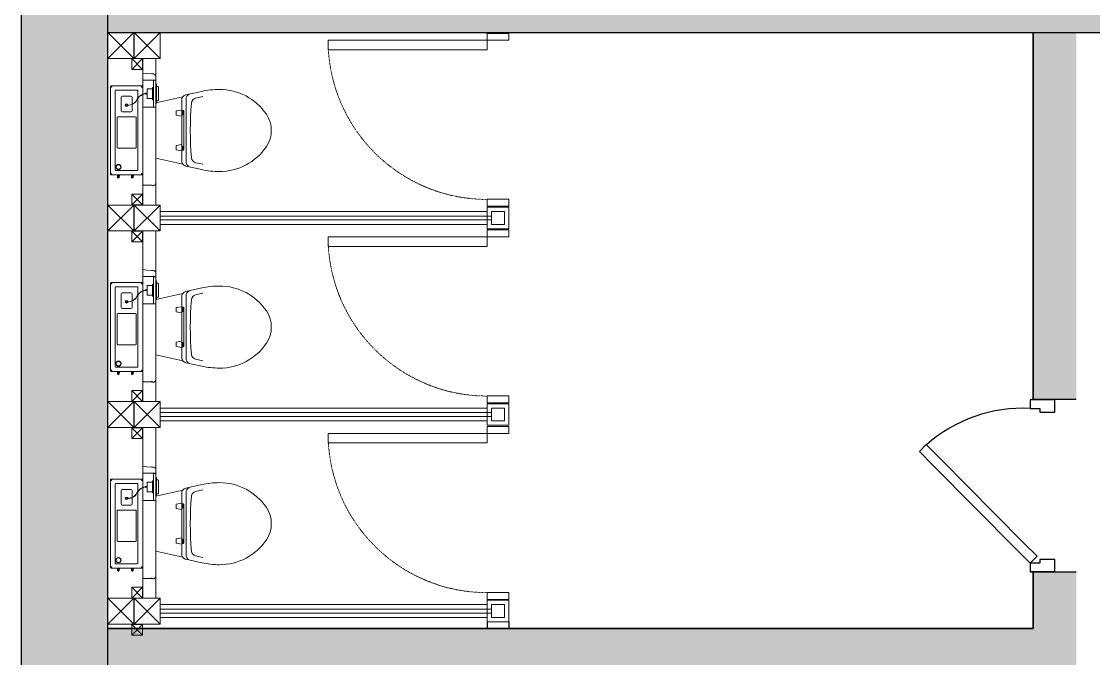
# Model space of a CAD drawing. Header units: millimetres. Extents: x 1 to 862718, y -200795 to 126771.
# Drawn here: x 600832 to 605796, y -95906 to -92957 of the extents above; entities that cross this region are included whole.
import ezdxf

# ---------------------------------------------------------------- set-up
doc = ezdxf.new("R2010")
doc.units = ezdxf.units.MM
doc.header["$MEASUREMENT"] = 0
doc.linetypes.add('21-200$0$HiddenS', pattern=[1.25, 0.5, -0.75])
doc.layers.add('JA_Building Outline', color=7, linetype='Continuous', lineweight=5)

# ---------------------------------------------------------------- blocks, each defined once
blk = doc.blocks.new('door')
for p, q in [((156873.5, 58160.6), (156946.5, 58233)), ((156946.5, 58233), (156982.7, 58196.5)), ((156982.7, 58196.5), (156909.7, 58124.1)), ((156873.5, 58160.6), (156435.4, 57725.9)), ((156471.7, 57689.4), (156909.7, 58124.1)), ((156435.4, 57725.9), (156362.4, 57653.4)), ((156398.7, 57616.9), (156471.7, 57689.4)), ((156317.4, 57524.9), (156317.4, 57653.4)), ((156317.4, 57653.4), (156317.4, 57524.9)), ((156362.4, 57653.4), (156398.7, 57616.9)), ((157217.4, 57524.9), (157217.4, 57653.4)), ((157217.4, 57524.9), (157217.4, 57653.4))]:
    blk.add_line(p, q)
for points in [[(156362.4, 57653.4), (156317.4, 57653.4), (156317.4, 57524.9), (156381.7, 57524.9), (156381.7, 57589.2), (156381.7, 57602), (156362.4, 57602)], [(157172.4, 57653.4), (157172.4, 57602), (157153.1, 57602), (157153.1, 57589.2), (157153.1, 57524.9), (157217.4, 57524.9), (157217.4, 57653.4)]]:
    blk.add_lwpolyline(points, close=True)
blk.add_arc((156410.5, 57690.3), 762.8, 357.2313, 41.4937)

msp = doc.modelspace()

# ---------------------------------------------------------------- hatches: boundary and pattern name
at = {"true_color": 0x636466}
h = msp.add_hatch(color=251, dxfattribs=at)
h.dxf.hatch_style = 1
h.paths.add_polyline_path([(659632, -89478.6), (640395, -89481.3), (640395, -89881.3), (659232, -89878.6), (659232, -101885.5), (657723.5, -101885.5), (657723.5, -102285.5), (659632, -102285.5)])
h.paths.add_polyline_path([(659232, -93885.5), (647972.5, -93885.5), (647972.5, -94285.5), (659232, -94285.5)], flags=17)
h.paths.add_polyline_path([(653432, -89879.5), (653232, -89879.5), (653232, -92749.5), (653432, -92749.5)], flags=17)
h.paths.add_polyline_path([(653232, -92172), (652883.5, -92172), (652883.5, -92572), (653232, -92572)], flags=17)
h.paths.add_polyline_path([(653432, -93549.5), (653232, -93549.5), (653232, -93885.5), (653432, -93885.5)], flags=17)
h.paths.add_polyline_path([(602863.5, -89485.5), (600832, -89485.5), (600832, -102285.5), (605350.6, -102285.5), (613810.3, -110745.2), (617578.4, -107531.3), (617294.6, -107247.6), (613831.9, -110201.1), (605716.3, -102085.5), (609529, -102085.5), (609706.2, -102262.8), (609847.7, -102121.3), (609611.8, -101885.5), (605516.3, -101885.5), (605516.3, -101885.5), (601232, -101885.5), (601232, -89885.5), (602863.5, -89885.5)])
h.paths.add_polyline_path([(613419.4, -105693.1), (610484.1, -102757.7), (610342.6, -102899.2), (615889.5, -108446), (616042.2, -108315.8)], flags=17)
h.paths.add_polyline_path([(617309.4, -102364.9), (617167.5, -102223.1), (615888.2, -103317.9), (616029.9, -103459.6)], flags=17)
h.paths.add_polyline_path([(614670.1, -104623), (614528.6, -104481.6), (613278.1, -105551.8), (613419.4, -105693.1)], flags=17)
h.paths.add_polyline_path([(617795.7, -102285.5), (620051, -102285.5), (620051, -101885.5), (617395.7, -101885.5), (613232, -97721.8), (613232, -94285.5), (623347.4, -94285.5), (623347.4, -93885.5), (613232, -93885.5), (613232, -93775.5), (612832, -93775.5), (612832, -97887.5), (619937.7, -104993.2), (618656.4, -106086.1), (618940.1, -106369.8), (620526.7, -105016.5)])
h.paths.add_polyline_path([(646172.5, -93885.5), (645189, -93885.5), (629455.6, -93885.5), (625147.4, -93885.5), (625147.4, -94285.5), (646172.5, -94285.5)])
h.paths.add_polyline_path([(645432, -94285.5), (645232, -94285.5), (645232, -101885.5), (645432, -101885.5)], flags=17)
h.paths.add_polyline_path([(646940.5, -89880.4), (646740.5, -89880.4), (646740.5, -92172), (646940.5, -92172)], flags=16)
h.paths.add_polyline_path([(637433.6, -89881.7), (637233.6, -89881.8), (637233.6, -92572), (637433.6, -92572)])
h.paths.add_polyline_path([(637971, -92172), (637433.6, -92172), (637433.6, -92572), (637971, -92572)])
h.paths.add_polyline_path([(646923.5, -101885.5), (643851, -101885.5), (643851, -102285.5), (646923.5, -102285.5)], flags=0)
h.paths.add_polyline_path([(605716.3, -95504.5), (605516.3, -95504.5), (605516.3, -95767), (601232, -95767), (601232, -95967), (605516.3, -95967), (605516.3, -97663.5), (605716.3, -97663.5)], flags=17)
h.paths.add_polyline_path([(605716.3, -98463.5), (605516.3, -98463.5), (605516.3, -98726), (601232, -98726), (601232, -98926), (605516.3, -98926), (605516.3, -100823), (605716.3, -100823)], flags=17)
h.paths.add_polyline_path([(605716.3, -93008), (605516.3, -93008), (605516.3, -94704.5), (605716.3, -94704.5)], flags=17)
h.paths.add_polyline_path([(608829, -92808), (601232, -92808), (601232, -93008), (605516.3, -93008), (605716.3, -93008), (608829, -93008)], flags=17)
h.paths.add_polyline_path([(610344.5, -89885.5), (610144.5, -89885.5), (610144.5, -92808), (609729, -92808), (609729, -93008), (610344.5, -93008)], flags=17)
h.paths.add_polyline_path([(605716.3, -101623), (605516.3, -101623), (605516.3, -101885.5), (605716.3, -101885.5)], flags=17)
h.paths.add_polyline_path([(619882.6, -91489.1), (617220.9, -91489.1), (616793.5, -91489.1), (616793.6, -91888.5), (619882.6, -91888)], flags=17)
h.paths.add_polyline_path([(623538, -91487.5), (621009.9, -91487.9), (621009.9, -91489.1), (620782.6, -91489.1), (620782.6, -91887.9), (623538.1, -91887.5)], flags=17)
h.paths.add_polyline_path([(624969, -91487.3), (624438, -91487.3), (624438.1, -91887.3), (624969.1, -91887.3)], flags=17)
h.paths.add_polyline_path([(624864, -84900), (613232, -84901.8), (613232, -85101.8), (617020.9, -85101.8), (624864, -85100)], flags=17)
h.paths.add_polyline_path([(624864, -85100), (624665, -85100.1), (624665, -91487.3), (624865, -91487.3)], flags=17)
h.paths.add_polyline_path([(627066.5, -85099.7), (626865.5, -85099.7), (626866.5, -91487), (627066.5, -91486.9)], flags=17)
h.paths.add_polyline_path([(637232.8, -84898.1), (626865.5, -84899.7), (626865.5, -85099.7), (627066.5, -85099.7), (637232.8, -85098.1)], flags=17)
h.paths.add_polyline_path([(630722.1, -85099.1), (630523, -85099.1), (630523, -91486.4), (630723, -91486.4)], flags=17)
h.paths.add_polyline_path([(634073, -85098.6), (633873, -85098.6), (633874, -91485.9), (634074, -91485.8)], flags=17)
h.paths.add_polyline_path([(635938.5, -87273), (634073.3, -87273.3), (634073.4, -87473.4), (635938.6, -87473.1)], flags=17)
h.paths.add_polyline_path([(637233.2, -87272.8), (636838.5, -87272.9), (636838.6, -87472.9), (637233.2, -87472.9)], flags=17)
h.paths.add_polyline_path([(637233.6, -91485.3), (636839.1, -91485.4), (636839.2, -91885.4), (637233.6, -91885.3)], flags=17)
h.paths.add_polyline_path([(635939.1, -91485.5), (633546.5, -91485.9), (633546.5, -91885.9), (635939.2, -91885.5)], flags=17)
h.paths.add_polyline_path([(632646.5, -91486.1), (630202.5, -91486.4), (630202.6, -91886.4), (632646.5, -91886.1)], flags=17)
h.paths.add_polyline_path([(629302.5, -91486.6), (626769, -91487), (626769.1, -91887), (629302.6, -91886.6)], flags=17)
h.paths.add_polyline_path([(617220.9, -88085.6), (619882, -88085.6), (619882, -87885.6), (617220.9, -87885.6), (617220.9, -85101.8), (617020.9, -85101.8), (617020.9, -87885.6), (617020.9, -88085.6), (617020.9, -91488.5), (617220.9, -91488.5)], flags=17)
h.paths.add_polyline_path([(621209.9, -85100.9), (621009.9, -85100.9), (621009.9, -87885.6), (620782, -87885.6), (620782, -88085.6), (621009.9, -88085.6), (621009.9, -91487.9), (621209.9, -91487.8)], flags=17)
h.paths.add_polyline_path([(617020.9, -87885.6), (616792.9, -87885.6), (616793, -88085.6), (617020.9, -88085.6)], flags=17)
h.paths.add_polyline_path([(615892.9, -87885.6), (613231.9, -87885.6), (613231.9, -88085.6), (615893, -88085.6)], flags=17)
h.paths.add_polyline_path([(617066, -83254.3), (613232, -83254.8), (613232, -83454.8), (617066, -83454.2)], flags=17)
h.paths.add_polyline_path([(622153, -83253.6), (617966, -83254.2), (617966, -83454.1), (622153, -83453.4)], flags=17)
h.paths.add_polyline_path([(618550.8, -79885.5), (618350.8, -79885.5), (618351.2, -83254.1), (618551.2, -83254.1)], flags=17)
h.paths.add_polyline_path([(624087, -83253.3), (623053, -83253.4), (623053, -83453.3), (624087, -83453.1)], flags=17)
h.paths.add_polyline_path([(623669.5, -79885.5), (623469.5, -79885.5), (623470, -83253.4), (623670, -83253.3)], flags=17)
h.paths.add_polyline_path([(634870.6, -83251.8), (624987, -83253.2), (624987, -83453), (634870.6, -83451.4)], flags=17)
h.paths.add_polyline_path([(637232.5, -83251.4), (636670.6, -83251.5), (636670.6, -83451.2), (637232.6, -83451.1)], flags=17)
h.paths.add_polyline_path([(629706.4, -82871.4), (629506.4, -82871.4), (629506.5, -83252.5), (629706.5, -83252.5)], flags=17)
h.paths.add_polyline_path([(629706, -79885.5), (629506, -79885.5), (629506.3, -81971.4), (629706.3, -81971.4)], flags=17)
h.paths.add_polyline_path([(621234, -98387.7), (621914, -98387.7), (621914, -97505.9), (621234, -97505.9)], flags=25)
h.paths.add_polyline_path([(624268.5, -93394.7), (624748.5, -93394.7), (624748.5, -92512.9), (624268.5, -92512.9)], flags=9)
h.paths.add_polyline_path([(609160.2, -97668.2), (609640.2, -97668.2), (609640.2, -96786.4), (609160.2, -96786.4)], flags=25)
h.paths.add_polyline_path([(605342.5, -91706.2), (605822.5, -91706.2), (605822.5, -90824.4), (605342.5, -90824.4)], flags=25)
h.paths.add_polyline_path([(603035, -94706.7), (603515, -94706.7), (603515, -93824.9), (603035, -93824.9)], flags=25)
h.paths.add_polyline_path([(603015.5, -100768.2), (603495.5, -100768.2), (603495.5, -99886.4), (603015.5, -99886.4)], flags=24)
h.paths.add_polyline_path([(602964, -97811.7), (603484, -97811.7), (603484, -96929.9), (602964, -96929.9)], flags=25)
h.paths.add_polyline_path([(616456, -105868.7), (616856, -105868.7), (616856, -104986.9), (616456, -104986.9)], flags=25)
h.paths.add_polyline_path([(611232.5, -106487.7), (611712.5, -106487.7), (611712.5, -105605.9), (611232.5, -105605.9)], flags=24)
h.paths.add_polyline_path([(636670, -79485.5), (636670.1, -79885.5), (637232, -79885.5), (637233.6, -89881.8), (637433.6, -89881.7), (638137.8, -89881.6), (638137.8, -89481.6), (637633.5, -89481.7), (637631.9, -79485.5)])
h.paths.add_polyline_path([(634870.1, -79885.5), (634870, -79485.5), (612832.1, -79485.5), (612830.7, -89485.5), (607068, -89485.5), (607068, -89885.5), (612832, -89885.5), (612832, -91975.5), (613232, -91975.5), (613232, -91889.1), (615893.6, -91888.7), (615893.5, -91489.1), (613231.9, -91489.1), (613231.9, -88085.6), (613232, -79885.5)])
h.paths.add_polyline_path([(644027.5, -92172), (644027.5, -92572), (651983.5, -92572), (651983.5, -92172)])
h.paths.add_polyline_path([(643127.5, -92572), (643127.5, -92172), (638871, -92172), (638871, -92572)])

# ---------------------------------------------------------------- linework, layer by layer
at = {"color": 18, "true_color": 0x000000}
for p, q in [((601232, -93008), (608829, -93008)), ((605516.3, -94704.5), (605516.3, -93008)), ((605516.3, -94704.5), (605716.3, -94704.5)), ((605516.3, -95767), (605516.3, -95504.5)), ((605516.3, -95504.5), (605716.3, -95504.5)), ((602989, -95736.1), (602989, -95767)), ((603089, -95736.1), (603089, -95767)), ((601232, -95767), (605516.3, -95767))]:
    msp.add_line(p, q, dxfattribs=at)
for points in [[(617578.4, -107531.3), (613810.3, -110745.2), (605350.6, -102285.5), (600832, -102285.5), (600832, -89485.5), (612830.7, -89485.5), (612832.1, -79485.5), (634870, -79485.5)], [(605516.3, -101885.5), (601232, -101885.5), (601232, -89885.5), (612832, -89885.5)], [(605516.3, -95504.5), (605516.3, -95767), (601232, -95767), (601232, -93008), (605516.3, -93008), (605516.3, -94704.5)]]:
    msp.add_lwpolyline(points, dxfattribs=at)
at = {"layer": 'JA_Building Outline', "color": 9, "lineweight": 20}
for p, q in [((601232, -93008), (601352, -93128)), ((601232, -93128), (601352, -93008)), ((601232, -93128), (601232, -93008)), ((601232, -93008), (601352, -93008)), ((601352, -93008), (601352, -93128)), ((601474, -93008), (601354, -93128)), ((601474, -93128), (601354, -93008)), ((601354, -93128), (601354, -93008)), ((601354, -93008), (601474, -93008)), ((601394, -93008), (601394, -93006.1)), ((601454, -93008, 0), (601454, -93006.1, 0)), ((601474, -93008), (601474, -93128)), ((601352, -93128), (601232, -93128)), ((601343.2, -93178.8), (601393.2, -93128.8)), ((601393.2, -93178.8), (601343.2, -93128.8)), ((601343.2, -93178.8), (601343.2, -93128.8)), ((601343.2, -93128.8), (601393.2, -93128.8)), ((601474, -93128), (601354, -93128)), ((601393.2, -93128.8), (601393.2, -93178.8)), ((601394, -93806.5), (601394, -93128)), ((601454, -93806.5, 0), (601454, -93128, 0)), ((601393.2, -93178.8), (601343.2, -93178.8)), ((601394, -93195.7), (601394, -93708.7)), ((601411.9, -93198.4), (601394, -93195.7)), ((601434.6, -93199.2, 0), (601411.9, -93198.4)), ((601439, -93199.3, 0), (601434.6, -93199.2, 0)), ((601443.7, -93199.8, 0), (601439, -93199.3, 0)), ((601448.7, -93201.9, 0), (601443.7, -93199.8, 0)), ((601454, -93206.8, 0), (601448.7, -93201.9, 0)), ((601454, -93206.8, 0), (601454, -93708.2, 0)), ((601457, -93249.2, 0), (601457, -93333.2, 0)), ((601464, -93258.7, 0), (601457, -93258.7, 0)), ((601467, -93261.7, 0), (601467, -93320.7, 0)), ((601579.1, -93306, 0), (601454, -93333.7, 0)), ((601454, -93611.8, 0), (601454, -93311.2, 0)), ((601464, -93323.7, 0), (601457, -93323.7, 0)), ((601574, -93364.5, 0), (601574, -93321.2, 0)), ((601666.7, -93280.5, 0), (601593.6, -93296.7, 0)), ((601594, -93606.3, 0), (601594, -93316.7, 0)), ((601638.6, -93312.4, 0), (601671.4, -93305.1, 0)), ((601454, -93589.3, 0), (601454, -93333.7, 0)), ((601549, -93371.5, 0), (601574, -93367.1, 0)), ((601549, -93391.5, 0), (601549, -93371.5, 0)), ((601574, -93558.5, 0), (601574, -93364.5, 0)), ((601574, -93373.5, 0), (601580, -93373.5, 0)), ((601580, -93373.5, 0), (601580, -93389.5, 0)), ((601584, -93548.5, 0), (601584, -93374.5, 0)), ((601574, -93395.9, 0), (601549, -93391.5, 0)), ((601580, -93389.5, 0), (601574, -93389.5, 0)), ((601574, -93527.1, 0), (601549, -93531.5, 0)), ((601549, -93531.5, 0), (601549, -93551.5, 0)), ((601549, -93551.5, 0), (601574, -93555.9, 0)), ((601580, -93533.5, 0), (601574, -93533.5, 0)), ((601574, -93549.5, 0), (601580, -93549.5, 0)), ((601574, -93601.9, 0), (601574, -93558.5, 0)), ((601580, -93549.5, 0), (601580, -93533.5, 0)), ((601454, -93589.3, 0), (601579.1, -93617.1, 0)), ((601671.4, -93617.9, 0), (601638.6, -93610.7, 0)), ((601274.5, -93667.7), (601281, -93667.7)), ((601276.5, -93672.7), (601278.5, -93672.7)), ((601287.5, -93667.7), (601281, -93667.7)), ((601285.5, -93672.7), (601283.5, -93672.7)), ((601339.5, -93667.7), (601346, -93667.7)), ((601341.5, -93672.7), (601343.5, -93672.7)), ((601352.5, -93667.7), (601346, -93667.7)), ((601350.5, -93672.7), (601348.5, -93672.7)), ((601593.6, -93626.3, 0), (601666.7, -93642.5, 0)), ((601277, -93680.2), (601278.5, -93680.2)), ((601279, -93675.7), (601283, -93675.7)), ((601279, -93680.7), (601283, -93680.7)), ((601285, -93680.2), (601283.5, -93680.2)), ((601342, -93680.2), (601343.5, -93680.2)), ((601344, -93675.7), (601348, -93675.7)), ((601344, -93680.7), (601348, -93680.7)), ((601350, -93680.2), (601348.5, -93680.2)), ((601395.9, -93712.8), (601394, -93708.7)), ((601397.7, -93714.6), (601395.9, -93712.8)), ((601399.4, -93715), (601397.7, -93714.6)), ((601433, -93714.6, 0), (601399.4, -93715)), ((601434.6, -93714, 0), (601433, -93714.6, 0)), ((601436.2, -93714, 0), (601434.6, -93714, 0)), ((601437.9, -93715.1, 0), (601436.2, -93714, 0)), ((601439.8, -93716.5, 0), (601437.9, -93715.1, 0)), ((601442.2, -93717.4, 0), (601439.8, -93716.5, 0)), ((601445.2, -93716.9, 0), (601442.2, -93717.4, 0)), ((601449.1, -93714.1, 0), (601445.2, -93716.9, 0)), ((601454, -93708.2, 0), (601449.1, -93714.1, 0)), ((601343.2, -93805.7), (601393.2, -93755.7)), ((601393.2, -93805.7), (601343.2, -93755.7)), ((601343.2, -93805.7), (601343.2, -93755.7)), ((601343.2, -93755.7), (601393.2, -93755.7)), ((601393.2, -93755.7), (601393.2, -93805.7)), ((601232, -93806.6), (601352, -93926.6)), ((601232, -93926.6), (601352, -93806.6)), ((601232, -93926.6), (601232, -93806.6)), ((601232, -93806.6), (601352, -93806.6)), ((601393.2, -93805.7), (601343.2, -93805.7)), ((601352, -93806.6), (601352, -93926.6)), ((601474, -93806.6), (601354, -93926.6)), ((601474, -93926.6), (601354, -93806.6)), ((601354, -93926.6), (601354, -93806.6)), ((601354, -93806.6), (601474, -93806.6)), ((601474, -93806.6), (601474, -93926.6)), ((601352, -93926.6), (601232, -93926.6)), ((601343.2, -93977.5), (601393.2, -93927.5)), ((601393.2, -93977.5), (601343.2, -93927.5)), ((601343.2, -93977.5), (601343.2, -93927.5)), ((601343.2, -93927.5), (601393.2, -93927.5)), ((601474, -93926.6), (601354, -93926.6)), ((601393.2, -93927.5), (601393.2, -93977.5)), ((601394, -94716.5), (601394, -93926.5)), ((601454, -94716.5, 0), (601454, -93926.5, 0)), ((601393.2, -93977.5), (601343.2, -93977.5)), ((601394, -94105.7), (601394, -94618.7)), ((601411.9, -94108.4), (601394, -94105.7)), ((601434.6, -94109.2, 0), (601411.9, -94108.4)), ((601439, -94109.3, 0), (601434.6, -94109.2, 0)), ((601443.7, -94109.8, 0), (601439, -94109.3, 0)), ((601448.7, -94111.9, 0), (601443.7, -94109.8, 0)), ((601454, -94116.8, 0), (601448.7, -94111.9, 0)), ((601454, -94116.8, 0), (601454, -94618.2, 0)), ((601457, -94159.2, 0), (601457, -94243.2, 0)), ((601464, -94168.7, 0), (601457, -94168.7, 0)), ((601467, -94171.7, 0), (601467, -94230.7, 0)), ((601579.1, -94216, 0), (601454, -94243.7, 0)), ((601454, -94521.8, 0), (601454, -94221.2, 0)), ((601666.7, -94190.5, 0), (601593.6, -94206.7, 0)), ((601638.6, -94222.4, 0), (601671.4, -94215.1, 0)), ((601454, -94499.3, 0), (601454, -94243.7, 0)), ((601464, -94233.7, 0), (601457, -94233.7, 0)), ((601574, -94274.5, 0), (601574, -94231.2, 0)), ((601594, -94516.3, 0), (601594, -94226.7, 0)), ((601549, -94281.5, 0), (601574, -94277.1, 0)), ((601549, -94301.5, 0), (601549, -94281.5, 0)), ((601574, -94305.9, 0), (601549, -94301.5, 0)), ((601574, -94468.5, 0), (601574, -94274.5, 0)), ((601574, -94283.5, 0), (601580, -94283.5, 0)), ((601580, -94299.5, 0), (601574, -94299.5, 0)), ((601580, -94283.5, 0), (601580, -94299.5, 0)), ((601584, -94458.5, 0), (601584, -94284.5, 0)), ((601574, -94437.1, 0), (601549, -94441.5, 0)), ((601549, -94441.5, 0), (601549, -94461.5, 0)), ((601549, -94461.5, 0), (601574, -94465.9, 0)), ((601580, -94443.5, 0), (601574, -94443.5, 0)), ((601574, -94459.5, 0), (601580, -94459.5, 0)), ((601574, -94511.9, 0), (601574, -94468.5, 0)), ((601580, -94459.5, 0), (601580, -94443.5, 0)), ((601454, -94499.3, 0), (601579.1, -94527.1, 0)), ((601593.6, -94536.3, 0), (601666.7, -94552.5, 0)), ((601671.4, -94527.9, 0), (601638.6, -94520.7, 0)), ((601274.5, -94577.7), (601281, -94577.7)), ((601276.5, -94582.7), (601278.5, -94582.7)), ((601277, -94590.2), (601278.5, -94590.2)), ((601279, -94585.7), (601283, -94585.7)), ((601279, -94590.7), (601283, -94590.7)), ((601287.5, -94577.7), (601281, -94577.7)), ((601285.5, -94582.7), (601283.5, -94582.7)), ((601285, -94590.2), (601283.5, -94590.2)), ((601339.5, -94577.7), (601346, -94577.7)), ((601341.5, -94582.7), (601343.5, -94582.7)), ((601342, -94590.2), (601343.5, -94590.2)), ((601344, -94585.7), (601348, -94585.7)), ((601344, -94590.7), (601348, -94590.7)), ((601352.5, -94577.7), (601346, -94577.7)), ((601350.5, -94582.7), (601348.5, -94582.7)), ((601350, -94590.2), (601348.5, -94590.2)), ((601454, -94618.2, 0), (601449.1, -94624.1, 0)), ((601343.2, -94715.7), (601393.2, -94665.7)), ((601393.2, -94715.7), (601343.2, -94665.7)), ((601343.2, -94715.7), (601343.2, -94665.7)), ((601343.2, -94665.7), (601393.2, -94665.7)), ((601393.2, -94665.7), (601393.2, -94715.7)), ((601395.9, -94622.8), (601394, -94618.7)), ((601397.7, -94624.6), (601395.9, -94622.8)), ((601399.4, -94625), (601397.7, -94624.6)), ((601433, -94624.6, 0), (601399.4, -94625)), ((601434.6, -94624, 0), (601433, -94624.6, 0)), ((601436.2, -94624, 0), (601434.6, -94624, 0)), ((601437.9, -94625.1, 0), (601436.2, -94624, 0)), ((601439.8, -94626.5, 0), (601437.9, -94625.1, 0)), ((601442.2, -94627.4, 0), (601439.8, -94626.5, 0)), ((601445.2, -94626.9, 0), (601442.2, -94627.4, 0)), ((601449.1, -94624.1, 0), (601445.2, -94626.9, 0)), ((601232, -94716.6), (601352, -94836.6)), ((601232, -94836.6), (601352, -94716.6)), ((601232, -94836.6), (601232, -94716.6)), ((601232, -94716.6), (601352, -94716.6)), ((601393.2, -94715.7), (601343.2, -94715.7)), ((601352, -94716.6), (601352, -94836.6)), ((601474, -94716.6), (601354, -94836.6)), ((601474, -94836.6), (601354, -94716.6)), ((601354, -94836.6), (601354, -94716.6)), ((601354, -94716.6), (601474, -94716.6)), ((601474, -94716.6), (601474, -94836.6)), ((601352, -94836.6), (601232, -94836.6)), ((601343.2, -94887.5), (601393.2, -94837.5)), ((601393.2, -94887.5), (601343.2, -94837.5)), ((601343.2, -94887.5), (601343.2, -94837.5)), ((601343.2, -94837.5), (601393.2, -94837.5)), ((601474, -94836.6), (601354, -94836.6)), ((601393.2, -94837.5), (601393.2, -94887.5)), ((601394, -95626.5), (601394, -94836.5)), ((601454, -95626.5, 0), (601454, -94836.5, 0)), ((601393.2, -94887.5), (601343.2, -94887.5)), ((601394, -95015.7), (601394, -95528.7)), ((601411.9, -95018.4), (601394, -95015.7)), ((601434.6, -95019.2, 0), (601411.9, -95018.4)), ((601439, -95019.3, 0), (601434.6, -95019.2, 0)), ((601443.7, -95019.8, 0), (601439, -95019.3, 0)), ((601448.7, -95021.9, 0), (601443.7, -95019.8, 0)), ((601454, -95026.8, 0), (601448.7, -95021.9, 0)), ((601454, -95026.8, 0), (601454, -95528.2, 0)), ((601457, -95069.2, 0), (601457, -95153.2, 0)), ((601464, -95078.7, 0), (601457, -95078.7, 0)), ((601467, -95081.7, 0), (601467, -95140.7, 0)), ((601666.7, -95100.5, 0), (601593.6, -95116.7, 0)), ((601579.1, -95126, 0), (601454, -95153.7, 0)), ((601454, -95431.8, 0), (601454, -95131.2, 0)), ((601454, -95409.3, 0), (601454, -95153.7, 0)), ((601464, -95143.7, 0), (601457, -95143.7, 0)), ((601574, -95184.5, 0), (601574, -95141.2, 0)), ((601594, -95426.3, 0), (601594, -95136.7, 0)), ((601638.6, -95132.4, 0), (601671.4, -95125.1, 0)), ((601549, -95191.5, 0), (601574, -95187.1, 0)), ((601549, -95211.5, 0), (601549, -95191.5, 0)), ((601574, -95215.9, 0), (601549, -95211.5, 0)), ((601574, -95378.5, 0), (601574, -95184.5, 0)), ((601574, -95193.5, 0), (601580, -95193.5, 0)), ((601580, -95209.5, 0), (601574, -95209.5, 0)), ((601580, -95193.5, 0), (601580, -95209.5, 0)), ((601584, -95368.5, 0), (601584, -95194.5, 0)), ((601574, -95347.1, 0), (601549, -95351.5, 0)), ((601549, -95351.5, 0), (601549, -95371.5, 0)), ((601580, -95353.5, 0), (601574, -95353.5, 0)), ((601580, -95369.5, 0), (601580, -95353.5, 0)), ((601454, -95409.3, 0), (601579.1, -95437.1, 0)), ((601549, -95371.5, 0), (601574, -95375.9, 0)), ((601574, -95369.5, 0), (601580, -95369.5, 0)), ((601574, -95421.9, 0), (601574, -95378.5, 0)), ((601593.6, -95446.3, 0), (601666.7, -95462.5, 0)), ((601671.4, -95437.9, 0), (601638.6, -95430.7, 0)), ((601274.5, -95487.7), (601281, -95487.7)), ((601276.5, -95492.7), (601278.5, -95492.7)), ((601277, -95500.2), (601278.5, -95500.2)), ((601279, -95495.7), (601283, -95495.7)), ((601279, -95500.7), (601283, -95500.7)), ((601287.5, -95487.7), (601281, -95487.7)), ((601285.5, -95492.7), (601283.5, -95492.7)), ((601285, -95500.2), (601283.5, -95500.2)), ((601339.5, -95487.7), (601346, -95487.7)), ((601341.5, -95492.7), (601343.5, -95492.7)), ((601342, -95500.2), (601343.5, -95500.2)), ((601344, -95495.7), (601348, -95495.7)), ((601344, -95500.7), (601348, -95500.7)), ((601352.5, -95487.7), (601346, -95487.7)), ((601350.5, -95492.7), (601348.5, -95492.7)), ((601350, -95500.2), (601348.5, -95500.2)), ((601395.9, -95532.8), (601394, -95528.7)), ((601397.7, -95534.6), (601395.9, -95532.8)), ((601399.4, -95535), (601397.7, -95534.6)), ((601433, -95534.6, 0), (601399.4, -95535)), ((601434.6, -95534, 0), (601433, -95534.6, 0)), ((601436.2, -95534, 0), (601434.6, -95534, 0)), ((601437.9, -95535.1, 0), (601436.2, -95534, 0)), ((601439.8, -95536.5, 0), (601437.9, -95535.1, 0)), ((601442.2, -95537.4, 0), (601439.8, -95536.5, 0)), ((601445.2, -95536.9, 0), (601442.2, -95537.4, 0)), ((601449.1, -95534.1, 0), (601445.2, -95536.9, 0)), ((601454, -95528.2, 0), (601449.1, -95534.1, 0)), ((601343.2, -95625.7), (601393.2, -95575.7)), ((601393.2, -95625.7), (601343.2, -95575.7)), ((601343.2, -95625.7), (601343.2, -95575.7)), ((601343.2, -95575.7), (601393.2, -95575.7)), ((601393.2, -95575.7), (601393.2, -95625.7)), ((601232, -95626.6), (601352, -95746.6)), ((601232, -95746.6), (601352, -95626.6)), ((601232, -95746.6), (601232, -95626.6)), ((601232, -95626.6), (601352, -95626.6)), ((601393.2, -95625.7), (601343.2, -95625.7)), ((601352, -95626.6), (601352, -95746.6)), ((601474, -95626.6), (601354, -95746.6)), ((601474, -95746.6), (601354, -95626.6)), ((601354, -95746.6), (601354, -95626.6)), ((601354, -95626.6), (601474, -95626.6)), ((601474, -95626.6), (601474, -95746.6)), ((601352, -95746.6), (601232, -95746.6)), ((601343.2, -95797.5), (601393.2, -95747.5)), ((601393.2, -95797.5), (601343.2, -95747.5)), ((601343.2, -95797.5), (601343.2, -95747.5)), ((601343.2, -95747.5), (601393.2, -95747.5)), ((601474, -95746.6), (601354, -95746.6)), ((601393.2, -95747.5), (601393.2, -95797.5)), ((601394, -95746.6), (601394, -95746.5)), ((601454, -95746.6, 0), (601454, -95746.5, 0)), ((601393.2, -95797.5), (601343.2, -95797.5))]:
    msp.add_line(p, q, dxfattribs=at)
at = {"layer": 'JA_Building Outline', "lineweight": 0}
for p, q in [((602989, -93044.1), (602989, -93012.1)), ((602989, -93012.1), (603089, -93012.1)), ((603089, -93012.1), (603089, -93044.1)), ((603089, -93044.1), (602989, -93044.1)), ((602989, -93812.1), (602989, -93780.1)), ((602989, -93780.1), (603089, -93780.1)), ((603089, -93812.1), (602989, -93812.1)), ((603089, -93780.1), (603089, -93812.1)), ((602989, -93954.1), (602989, -93922.1)), ((602989, -93922.1), (603089, -93922.1)), ((603089, -93922.1), (603089, -93954.1)), ((603089, -93954.1), (602989, -93954.1)), ((602989, -94722.1), (602989, -94690.1)), ((602989, -94690.1), (603089, -94690.1)), ((603089, -94690.1), (603089, -94722.1)), ((603089, -94722.1), (602989, -94722.1)), ((602989, -94864.1), (602989, -94832.1)), ((602989, -94832.1), (603089, -94832.1)), ((603089, -94864.1), (602989, -94864.1)), ((603089, -94832.1), (603089, -94864.1)), ((602989, -95632.1), (602989, -95600.1)), ((602989, -95600.1), (603089, -95600.1)), ((603089, -95600.1), (603089, -95632.1)), ((603089, -95632.1), (602989, -95632.1))]:
    msp.add_line(p, q, dxfattribs=at)
at = {"layer": 'JA_Building Outline', "lineweight": 5}
for p, q in [((602989, -93044.1), (603089, -93044.1)), ((602989, -93780.1), (603089, -93780.1)), ((602989, -93916.1), (602989, -93816.1)), ((602989, -93816.1), (603089, -93816.1)), ((603089, -93816.1), (603089, -93916.1)), ((602989, -93836.1), (601474, -93836.1)), ((601474, -93875.6), (601474, -93857.6)), ((601474, -93857.6), (603009, -93857.6)), ((603009, -93896.1), (603009, -93836.1)), ((603009, -93836.1), (603069, -93836.1)), ((603009, -93857.6), (603009, -93875.6)), ((603069, -93836.1), (603069, -93896.1)), ((603009, -93875.6), (601474, -93875.6)), ((602989, -93896.1), (601474, -93896.1)), ((603089, -93916.1), (602989, -93916.1)), ((603069, -93896.1), (603009, -93896.1)), ((602989, -93954.1), (603089, -93954.1)), ((602989, -94690.1), (603089, -94690.1)), ((602989, -94746.1), (601474, -94746.1)), ((601474, -94785.6), (601474, -94767.6)), ((601474, -94767.6), (603009, -94767.6)), ((602989, -94826.1), (602989, -94726.1)), ((602989, -94726.1), (603089, -94726.1)), ((603009, -94806.1), (603009, -94746.1)), ((603009, -94746.1), (603069, -94746.1)), ((603009, -94767.6), (603009, -94785.6)), ((603069, -94746.1), (603069, -94806.1)), ((603089, -94726.1), (603089, -94826.1)), ((603009, -94785.6), (601474, -94785.6)), ((602989, -94806.1), (601474, -94806.1)), ((603069, -94806.1), (603009, -94806.1)), ((603089, -94826.1), (602989, -94826.1)), ((602989, -94864.1), (603089, -94864.1)), ((602989, -95600.1), (603089, -95600.1)), ((602989, -95656.1), (601474, -95656.1)), ((602989, -95736.1), (602989, -95636.1)), ((602989, -95636.1), (603089, -95636.1)), ((603009, -95716.1), (603009, -95656.1)), ((603009, -95656.1), (603069, -95656.1)), ((603069, -95656.1), (603069, -95716.1)), ((603089, -95636.1), (603089, -95736.1)), ((601474, -95695.6), (601474, -95677.6)), ((601474, -95677.6), (603009, -95677.6)), ((603009, -95695.6), (601474, -95695.6)), ((603009, -95677.6), (603009, -95695.6)), ((602989, -95716.1), (601474, -95716.1)), ((603089, -95736.1), (602989, -95736.1)), ((603069, -95716.1), (603009, -95716.1))]:
    msp.add_line(p, q, dxfattribs=at)
at = {"layer": 'JA_Building Outline', "color": 9, "lineweight": 20, "ltscale": 2}
for p, q in [((601394, -93228.2), (601454, -93228.2)), ((601405.6, -93289.7, 0), (601405.6, -93292.6, 0)), ((601394, -93354.2), (601454, -93354.2)), ((601274.5, -93667.7), (601274.5, -93667.2)), ((601274.5, -93667.7), (601276.5, -93672.7)), ((601277, -93680.2), (601277, -93672.7)), ((601278.5, -93680.2), (601278.5, -93668.7)), ((601283.5, -93680.2), (601283.5, -93668.7)), ((601285, -93680.2), (601285, -93672.7)), ((601287.5, -93667.7), (601285.5, -93672.7)), ((601287.5, -93667.7), (601287.5, -93667.2)), ((601339.5, -93667.7), (601339.5, -93667.2)), ((601339.5, -93667.7), (601341.5, -93672.7)), ((601342, -93680.2), (601342, -93672.7)), ((601343.5, -93680.2), (601343.5, -93668.7)), ((601348.5, -93680.2), (601348.5, -93668.7)), ((601350, -93680.2), (601350, -93672.7)), ((601352.5, -93667.7), (601350.5, -93672.7)), ((601352.5, -93667.7), (601352.5, -93667.2)), ((601283.5, -93680.2), (601283.5, -93676.2)), ((601348.5, -93680.2), (601348.5, -93676.2)), ((601394, -94138.2), (601454, -94138.2)), ((601405.6, -94199.7, 0), (601405.6, -94202.6, 0)), ((601394, -94264.2), (601454, -94264.2)), ((601274.5, -94577.7), (601274.5, -94577.2)), ((601274.5, -94577.7), (601276.5, -94582.7)), ((601277, -94590.2), (601277, -94582.7)), ((601278.5, -94590.2), (601278.5, -94578.7)), ((601283.5, -94590.2), (601283.5, -94578.7)), ((601283.5, -94590.2), (601283.5, -94586.2)), ((601285, -94590.2), (601285, -94582.7)), ((601287.5, -94577.7), (601285.5, -94582.7)), ((601287.5, -94577.7), (601287.5, -94577.2)), ((601339.5, -94577.7), (601339.5, -94577.2)), ((601339.5, -94577.7), (601341.5, -94582.7)), ((601342, -94590.2), (601342, -94582.7)), ((601343.5, -94590.2), (601343.5, -94578.7)), ((601348.5, -94590.2), (601348.5, -94578.7)), ((601348.5, -94590.2), (601348.5, -94586.2)), ((601350, -94590.2), (601350, -94582.7)), ((601352.5, -94577.7), (601350.5, -94582.7)), ((601352.5, -94577.7), (601352.5, -94577.2)), ((601394, -95048.2), (601454, -95048.2)), ((601405.6, -95109.7, 0), (601405.6, -95112.6, 0)), ((601394, -95174.2), (601454, -95174.2)), ((601274.5, -95487.7), (601274.5, -95487.2)), ((601274.5, -95487.7), (601276.5, -95492.7)), ((601277, -95500.2), (601277, -95492.7)), ((601278.5, -95500.2), (601278.5, -95488.7)), ((601283.5, -95500.2), (601283.5, -95488.7)), ((601283.5, -95500.2), (601283.5, -95496.2)), ((601285, -95500.2), (601285, -95492.7)), ((601287.5, -95487.7), (601285.5, -95492.7)), ((601287.5, -95487.7), (601287.5, -95487.2)), ((601339.5, -95487.7), (601339.5, -95487.2)), ((601339.5, -95487.7), (601341.5, -95492.7)), ((601342, -95500.2), (601342, -95492.7)), ((601343.5, -95500.2), (601343.5, -95488.7)), ((601348.5, -95500.2), (601348.5, -95488.7)), ((601348.5, -95500.2), (601348.5, -95496.2)), ((601350, -95500.2), (601350, -95492.7)), ((601352.5, -95487.7), (601350.5, -95492.7)), ((601352.5, -95487.7), (601352.5, -95487.2))]:
    msp.add_line(p, q, dxfattribs=at)
at = {"layer": 'JA_Building Outline', "color": 9, "linetype": 'Continuous', "lineweight": 20}
for p, q in [((601444, -93229, 0), (601454, -93228.7, 0)), ((601244, -93420.7), (601244, -93258.2)), ((601247, -93255.2), (601391, -93255.2)), ((601266.7, -93277.9), (601266.7, -93348.7)), ((601368.3, -93274.9), (601269.7, -93274.9)), ((601371.3, -93277.9), (601371.3, -93348.7)), ((601394, -93501.7), (601394, -93258.2)), ((601414.3, -93268.7, 0), (601439, -93268.7, 0)), ((601414.3, -93268.7, 0), (601414.3, -93291.2, 0)), ((601439, -93291.2, 0), (601439, -93268.7, 0)), ((601439.5, -93264.7, 0), (601439.5, -93278.2, 0)), ((601439.5, -93291.2, 0), (601439.5, -93276.2, 0)), ((601444, -93262.7, 0), (601441.5, -93262.7, 0)), ((601444, -93229, 0), (601444, -93291.2, 0)), ((601293.5, -93308.2), (601293.5, -93348.7)), ((601299, -93302.7), (601339, -93302.7)), ((601344.5, -93308.2), (601344.5, -93348.7)), ((601405.6, -93289.7, 0), (601407.9, -93289.3, 0)), ((601405.6, -93292.6, 0), (601407.9, -93293, 0)), ((601407.9, -93289.3, 0), (601412.4, -93289.3, 0)), ((601407.9, -93293, 0), (601412.4, -93293, 0)), ((601412.4, -93289.2, 0), (601413.3, -93288.8, 0)), ((601412.4, -93289.3, 0), (601412.4, -93289.2, 0)), ((601412.4, -93293, 0), (601412.4, -93293.1, 0)), ((601412.4, -93293.1, 0), (601413.3, -93293.5, 0)), ((601413.3, -93288.8, 0), (601414.3, -93288.8, 0)), ((601413.3, -93293.5, 0), (601414.3, -93293.5, 0)), ((601414.3, -93313.6, 0), (601414.3, -93291.2, 0)), ((601414.3, -93313.6, 0), (601439, -93313.6, 0)), ((601439, -93313.6, 0), (601439, -93291.2, 0)), ((601439.5, -93291.2, 0), (601439.5, -93306.1, 0)), ((601439.5, -93317.7, 0), (601439.5, -93304.2, 0)), ((601444, -93319.7, 0), (601441.5, -93319.7, 0)), ((601444, -93291.2, 0), (601444, -93353.3, 0)), ((601266.7, -93348.7), (601266.7, -93501.7)), ((601293.5, -93348.7), (601293.5, -93370.2)), ((601299, -93375.7), (601339, -93375.7)), ((601344.5, -93348.7), (601344.5, -93370.2)), ((601371.3, -93348.7), (601371.3, -93401.7)), ((601444, -93353.3, 0), (601454, -93353.7, 0)), ((601244, -93664.2), (601244, -93420.7)), ((601274.6, -93401.8), (601274.6, -93540.5)), ((601360.4, -93398.8), (601277.6, -93398.8)), ((601363.4, -93401.8), (601363.4, -93540.5)), ((601371.3, -93401.7), (601371.3, -93420.7)), ((601371.3, -93420.7), (601371.3, -93597.7)), ((601266.7, -93501.7), (601266.7, -93520.7)), ((601266.7, -93520.7), (601266.7, -93597.7)), ((601394, -93501.7), (601394, -93664.2)), ((601360.4, -93543.5), (601277.6, -93543.5)), ((601266.7, -93597.7), (601266.7, -93644.4)), ((601371.3, -93597.7), (601371.3, -93644.4)), ((601247, -93667.2), (601391, -93667.2)), ((601368.3, -93647.4), (601269.7, -93647.4)), ((601244, -94330.7), (601244, -94168.2)), ((601247, -94165.2), (601391, -94165.2)), ((601394, -94411.7), (601394, -94168.2)), ((601444, -94139, 0), (601454, -94138.7, 0)), ((601444, -94139, 0), (601444, -94201.2, 0)), ((601266.7, -94187.9), (601266.7, -94258.7)), ((601368.3, -94184.9), (601269.7, -94184.9)), ((601293.5, -94218.2), (601293.5, -94258.7)), ((601299, -94212.7), (601339, -94212.7)), ((601344.5, -94218.2), (601344.5, -94258.7)), ((601371.3, -94187.9), (601371.3, -94258.7)), ((601405.6, -94199.7, 0), (601407.9, -94199.3, 0)), ((601405.6, -94202.6, 0), (601407.9, -94203, 0)), ((601407.9, -94199.3, 0), (601412.4, -94199.3, 0)), ((601407.9, -94203, 0), (601412.4, -94203, 0)), ((601412.4, -94199.2, 0), (601413.3, -94198.8, 0)), ((601412.4, -94199.3, 0), (601412.4, -94199.2, 0)), ((601412.4, -94203, 0), (601412.4, -94203.1, 0)), ((601412.4, -94203.1, 0), (601413.3, -94203.5, 0)), ((601413.3, -94198.8, 0), (601414.3, -94198.8, 0)), ((601413.3, -94203.5, 0), (601414.3, -94203.5, 0)), ((601414.3, -94178.7, 0), (601439, -94178.7, 0)), ((601414.3, -94178.7, 0), (601414.3, -94201.2, 0)), ((601414.3, -94223.6, 0), (601414.3, -94201.2, 0)), ((601439, -94201.2, 0), (601439, -94178.7, 0)), ((601439, -94223.6, 0), (601439, -94201.2, 0)), ((601439.5, -94174.7, 0), (601439.5, -94188.2, 0)), ((601439.5, -94201.2, 0), (601439.5, -94186.2, 0)), ((601439.5, -94201.2, 0), (601439.5, -94216.1, 0)), ((601439.5, -94227.7, 0), (601439.5, -94214.2, 0)), ((601444, -94172.7, 0), (601441.5, -94172.7, 0)), ((601444, -94201.2, 0), (601444, -94263.3, 0)), ((601266.7, -94258.7), (601266.7, -94411.7)), ((601293.5, -94258.7), (601293.5, -94280.2)), ((601344.5, -94258.7), (601344.5, -94280.2)), ((601371.3, -94258.7), (601371.3, -94311.7)), ((601414.3, -94223.6, 0), (601439, -94223.6, 0)), ((601444, -94229.7, 0), (601441.5, -94229.7, 0)), ((601444, -94263.3, 0), (601454, -94263.7, 0)), ((601274.6, -94311.8), (601274.6, -94450.5)), ((601360.4, -94308.8), (601277.6, -94308.8)), ((601299, -94285.7), (601339, -94285.7)), ((601363.4, -94311.8), (601363.4, -94450.5)), ((601371.3, -94311.7), (601371.3, -94330.7)), ((601244, -94574.2), (601244, -94330.7)), ((601371.3, -94330.7), (601371.3, -94507.7)), ((601266.7, -94411.7), (601266.7, -94430.7)), ((601394, -94411.7), (601394, -94574.2)), ((601266.7, -94430.7), (601266.7, -94507.7)), ((601360.4, -94453.5), (601277.6, -94453.5)), ((601266.7, -94507.7), (601266.7, -94554.4)), ((601371.3, -94507.7), (601371.3, -94554.4)), ((601368.3, -94557.4), (601269.7, -94557.4)), ((601247, -94577.2), (601391, -94577.2)), ((601444, -95049, 0), (601454, -95048.7, 0)), ((601444, -95049, 0), (601444, -95111.2, 0)), ((601244, -95240.7), (601244, -95078.2)), ((601247, -95075.2), (601391, -95075.2)), ((601266.7, -95097.9), (601266.7, -95168.7)), ((601368.3, -95094.9), (601269.7, -95094.9)), ((601371.3, -95097.9), (601371.3, -95168.7)), ((601394, -95321.7), (601394, -95078.2)), ((601405.6, -95109.7, 0), (601407.9, -95109.3, 0)), ((601405.6, -95112.6, 0), (601407.9, -95113, 0)), ((601407.9, -95109.3, 0), (601412.4, -95109.3, 0)), ((601407.9, -95113, 0), (601412.4, -95113, 0)), ((601412.4, -95109.2, 0), (601413.3, -95108.8, 0)), ((601412.4, -95109.3, 0), (601412.4, -95109.2, 0)), ((601412.4, -95113, 0), (601412.4, -95113.1, 0)), ((601412.4, -95113.1, 0), (601413.3, -95113.5, 0)), ((601413.3, -95108.8, 0), (601414.3, -95108.8, 0)), ((601413.3, -95113.5, 0), (601414.3, -95113.5, 0)), ((601414.3, -95088.7, 0), (601439, -95088.7, 0)), ((601414.3, -95088.7, 0), (601414.3, -95111.2, 0)), ((601414.3, -95133.6, 0), (601414.3, -95111.2, 0)), ((601439, -95111.2, 0), (601439, -95088.7, 0)), ((601439, -95133.6, 0), (601439, -95111.2, 0)), ((601439.5, -95084.7, 0), (601439.5, -95098.2, 0)), ((601439.5, -95111.2, 0), (601439.5, -95096.2, 0)), ((601439.5, -95111.2, 0), (601439.5, -95126.1, 0)), ((601444, -95082.7, 0), (601441.5, -95082.7, 0)), ((601444, -95111.2, 0), (601444, -95173.3, 0)), ((601293.5, -95128.2), (601293.5, -95168.7)), ((601299, -95122.7), (601339, -95122.7)), ((601344.5, -95128.2), (601344.5, -95168.7)), ((601414.3, -95133.6, 0), (601439, -95133.6, 0)), ((601439.5, -95137.7, 0), (601439.5, -95124.2, 0)), ((601444, -95139.7, 0), (601441.5, -95139.7, 0)), ((601266.7, -95168.7), (601266.7, -95321.7)), ((601293.5, -95168.7), (601293.5, -95190.2)), ((601299, -95195.7), (601339, -95195.7)), ((601344.5, -95168.7), (601344.5, -95190.2)), ((601371.3, -95168.7), (601371.3, -95221.7)), ((601444, -95173.3, 0), (601454, -95173.7, 0)), ((601244, -95484.2), (601244, -95240.7)), ((601274.6, -95221.8), (601274.6, -95360.5)), ((601360.4, -95218.8), (601277.6, -95218.8)), ((601363.4, -95221.8), (601363.4, -95360.5)), ((601371.3, -95221.7), (601371.3, -95240.7)), ((601371.3, -95240.7), (601371.3, -95417.7)), ((601266.7, -95321.7), (601266.7, -95340.7)), ((601266.7, -95340.7), (601266.7, -95417.7)), ((601394, -95321.7), (601394, -95484.2)), ((601360.4, -95363.5), (601277.6, -95363.5)), ((601266.7, -95417.7), (601266.7, -95464.4)), ((601371.3, -95417.7), (601371.3, -95464.4)), ((601247, -95487.2), (601391, -95487.2)), ((601368.3, -95467.4), (601269.7, -95467.4))]:
    msp.add_line(p, q, dxfattribs=at)
at = {"layer": 'JA_Building Outline', "lineweight": 5}
for points in [[(602989, -93044.1), (602253, -93044.1), (602253, -93087.9), (602989, -93087.9)], [(602989, -93954.1), (602253, -93954.1), (602253, -93997.9), (602989, -93997.9)], [(602989, -94864.1), (602253, -94864.1), (602253, -94907.9), (602989, -94907.9)]]:
    msp.add_lwpolyline(points, close=True, dxfattribs=at)
at = {"layer": 'JA_Building Outline', "color": 9, "linetype": 'Continuous', "lineweight": 20}
for centre, radius in [((601248, -93259.2), 2.5), ((601390, -93259.2), 2.5), ((601319, -93344.3), 6), ((601319, -93344.3), 4.8), ((601281, -93630.7), 12), ((601248, -93663.2), 2.5), ((601390, -93663.2), 2.5), ((601248, -94169.2), 2.5), ((601390, -94169.2), 2.5), ((601319, -94254.3), 6), ((601319, -94254.3), 4.8), ((601281, -94540.7), 12), ((601248, -94573.2), 2.5), ((601390, -94573.2), 2.5), ((601248, -95079.2), 2.5), ((601390, -95079.2), 2.5), ((601319, -95164.3), 6), ((601319, -95164.3), 4.8), ((601281, -95450.7), 12), ((601248, -95483.2), 2.5), ((601390, -95483.2), 2.5)]:
    msp.add_circle(centre, radius, dxfattribs=at)
at = {"layer": 'JA_Building Outline', "color": 9, "lineweight": 20, "ltscale": 2}
for centre in [(601281, -93630.7), (601281, -94540.7), (601281, -95450.7)]:
    msp.add_circle(centre, 10.5, dxfattribs=at)
at = {"layer": 'JA_Building Outline', "linetype": '21-200$0$HiddenS', "lineweight": 5}
for centre in [(602989, -93043.6), (602989, -93953.6), (602989, -94863.6)]:
    msp.add_arc(centre, 737.1, 180, 270, dxfattribs=at)
at = {"layer": 'JA_Building Outline', "color": 9, "linetype": 'Continuous', "lineweight": 20}
for centre, radius, start, end in [((601247, -93258.2), 3, 90, 180), ((601269.7, -93277.9), 3, 90, 180), ((601368.3, -93277.9), 3, 0, 90), ((601391, -93258.2), 3, 0, 90), ((601437.5, -93276.2, 0), 2, 0.0013, 41.4091), ((601441.5, -93264.7, 0), 2, 90.0013, 179.9987), ((601299, -93308.2), 5.52, 90, 180), ((601339, -93308.2), 5.52, 0, 90), ((601437.5, -93306.1, 0), 2, 318.5896, 0.002), ((601441.5, -93317.7, 0), 2, 180.0027, 269.9973), ((601299, -93370.2), 5.52, 180, 270), ((601339, -93370.2), 5.52, 270, 0), ((601277.6, -93401.8), 3, 90, 180), ((601360.4, -93401.8), 3, 0, 90), ((601277.6, -93540.5), 3, 180, 270), ((601360.4, -93540.5), 3, 270, 0), ((601247, -93664.2), 3, 180, 270), ((601269.7, -93644.4), 3, 180, 270), ((601368.3, -93644.4), 3, 270, 0), ((601391, -93664.2), 3, 270, 0), ((601247, -94168.2), 3, 90, 180), ((601391, -94168.2), 3, 0, 90), ((601269.7, -94187.9), 3, 90, 180), ((601299, -94218.2), 5.52, 90, 180), ((601339, -94218.2), 5.52, 0, 90), ((601368.3, -94187.9), 3, 0, 90), ((601437.5, -94186.2, 0), 2, 0.0013, 41.4091), ((601437.5, -94216.1, 0), 2, 318.5896, 0.002), ((601441.5, -94174.7, 0), 2, 90.0013, 179.9987), ((601441.5, -94227.7, 0), 2, 180.0027, 269.9973), ((601277.6, -94311.8), 3, 90, 180), ((601299, -94280.2), 5.52, 180, 270), ((601339, -94280.2), 5.52, 270, 0), ((601360.4, -94311.8), 3, 0, 90), ((601277.6, -94450.5), 3, 180, 270), ((601360.4, -94450.5), 3, 270, 0), ((601269.7, -94554.4), 3, 180, 270), ((601368.3, -94554.4), 3, 270, 0), ((601247, -94574.2), 3, 180, 270), ((601391, -94574.2), 3, 270, 0), ((601247, -95078.2), 3, 90, 180), ((601269.7, -95097.9), 3, 90, 180), ((601368.3, -95097.9), 3, 0, 90), ((601391, -95078.2), 3, 0, 90), ((601437.5, -95096.2, 0), 2, 0.0013, 41.4091), ((601441.5, -95084.7, 0), 2, 90.0013, 179.9987), ((601299, -95128.2), 5.52, 90, 180), ((601339, -95128.2), 5.52, 0, 90), ((601437.5, -95126.1, 0), 2, 318.5896, 0.002), ((601441.5, -95137.7, 0), 2, 180.0027, 269.9973), ((601299, -95190.2), 5.52, 180, 270), ((601339, -95190.2), 5.52, 270, 0), ((601277.6, -95221.8), 3, 90, 180), ((601360.4, -95221.8), 3, 0, 90), ((601277.6, -95360.5), 3, 180, 270), ((601360.4, -95360.5), 3, 270, 0), ((601247, -95484.2), 3, 180, 270), ((601269.7, -95464.4), 3, 180, 270), ((601368.3, -95464.4), 3, 270, 0), ((601391, -95484.2), 3, 270, 0)]:
    msp.add_arc(centre, radius, start, end, dxfattribs=at)
at = {"layer": 'JA_Building Outline', "color": 9, "lineweight": 20}
for centre, radius, start, end in [((601454, -93249.2, 0), 3, 0, 90), ((601464, -93261.7, 0), 3, 0, 90), ((601749, -93651.7, 0), 380.1, 90.004, 102.5), ((601749, -93533.7, 0), 262.2, 34.145, 90), ((601464, -93320.7, 0), 3, 270, 0), ((601599, -93321.1, 0), 25, 142.573, 180.002), ((601599, -93321.2, 0), 25, 102.497, 142.568), ((601619, -93316.7, 0), 25, 115.488, 180), ((601644, -93336.8, 0), 25, 102.5, 175.408), ((601454, -93333.2, 0), 3, 270, 0), ((601579, -93364.5, 0), 5, 180, 270), ((601579, -93374.5, 0), 5, 0, 90.001), ((603197.2, -93461.5, 0), 1583.2, 175.408, 184.592), ((601855.4, -93461.5, 0), 133.6, 325.855, 34.145), ((601579, -93558.5, 0), 5, 90, 180), ((601579, -93548.5, 0), 5, 269.999, 0), ((601749, -93389.4, 0), 262.2, 270, 325.855), ((601599, -93601.9, 0), 25, 179.998, 217.427), ((601599, -93601.9, 0), 25, 217.432, 257.503), ((601619, -93606.3, 0), 25, 179.999, 244.512), ((601644, -93586.2, 0), 25, 184.592, 257.5), ((601749, -93271.4, 0), 380.1, 257.5, 269.996), ((601279, -93676.2), 0.5, 90, 180), ((601279, -93680.2), 0.5, 180, 270), ((601283, -93680.2), 0.5, 270, 0), ((601344, -93676.2), 0.5, 90, 180), ((601344, -93680.2), 0.5, 180, 270), ((601348, -93680.2), 0.5, 270, 0), ((601454, -94159.2, 0), 3, 0, 90), ((601464, -94171.7, 0), 3, 0, 90), ((601599, -94231.1, 0), 25, 142.573, 180.002), ((601599, -94231.2, 0), 25, 102.497, 142.568), ((601619, -94226.7, 0), 25, 115.488, 180), ((601749, -94561.7, 0), 380.1, 90.004, 102.5), ((601749, -94443.7, 0), 262.2, 34.145, 90), ((601454, -94243.2, 0), 3, 270, 0), ((601464, -94230.7, 0), 3, 270, 0), ((603197.2, -94371.5, 0), 1583.2, 175.408, 184.592), ((601644, -94246.8, 0), 25, 102.5, 175.408), ((601579, -94274.5, 0), 5, 180, 270), ((601579, -94284.5, 0), 5, 0, 90.001), ((601855.4, -94371.5, 0), 133.6, 325.855, 34.145), ((601579, -94468.5, 0), 5, 90, 180), ((601579, -94458.5, 0), 5, 269.999, 0), ((601749, -94299.4, 0), 262.2, 270, 325.855), ((601599, -94511.9, 0), 25, 179.998, 217.427), ((601619, -94516.3, 0), 25, 179.999, 244.512), ((601644, -94496.2, 0), 25, 184.592, 257.5), ((601599, -94511.9, 0), 25, 217.432, 257.503), ((601749, -94181.4, 0), 380.1, 257.5, 269.996), ((601279, -94586.2), 0.5, 90, 180), ((601279, -94590.2), 0.5, 180, 270), ((601283, -94590.2), 0.5, 270, 0), ((601344, -94586.2), 0.5, 90, 180), ((601344, -94590.2), 0.5, 180, 270), ((601348, -94590.2), 0.5, 270, 0), ((601454, -95069.2, 0), 3, 0, 90), ((601464, -95081.7, 0), 3, 0, 90), ((601619, -95136.7, 0), 25, 115.488, 180), ((601749, -95471.7, 0), 380.1, 90.004, 102.5), ((601749, -95353.7, 0), 262.2, 34.145, 90), ((601454, -95153.2, 0), 3, 270, 0), ((601464, -95140.7, 0), 3, 270, 0), ((601599, -95141.1, 0), 25, 142.573, 180.002), ((601599, -95141.2, 0), 25, 102.497, 142.568), ((603197.2, -95281.5, 0), 1583.2, 175.408, 184.592), ((601644, -95156.8, 0), 25, 102.5, 175.408), ((601579, -95184.5, 0), 5, 180, 270), ((601579, -95194.5, 0), 5, 0, 90.001), ((601855.4, -95281.5, 0), 133.6, 325.855, 34.145), ((601749, -95209.4, 0), 262.2, 270, 325.855), ((601579, -95378.5, 0), 5, 90, 180), ((601579, -95368.5, 0), 5, 269.999, 0), ((601644, -95406.2, 0), 25, 184.592, 257.5), ((601599, -95421.9, 0), 25, 179.998, 217.427), ((601599, -95421.9, 0), 25, 217.432, 257.503), ((601619, -95426.3, 0), 25, 179.999, 244.512), ((601749, -95091.4, 0), 380.1, 257.5, 269.996), ((601279, -95496.2), 0.5, 90, 180), ((601279, -95500.2), 0.5, 180, 270), ((601283, -95500.2), 0.5, 270, 0), ((601344, -95496.2), 0.5, 90, 180), ((601344, -95500.2), 0.5, 180, 270), ((601348, -95500.2), 0.5, 270, 0)]:
    msp.add_arc(centre, radius, start, end, dxfattribs=at)
at = {"layer": 'JA_Building Outline', "color": 9, "lineweight": 20, "ltscale": 2}
for centre, radius, start, end in [((601326.1, -93298.5), 45.8, 260.5269, 323.9505), ((601326.2, -93298.5), 46.4, 260.4942, 323.9169), ((601414.8, -93345.3), 55.4, 99.6331, 158.9729), ((601414.7, -93345.6), 54.7, 99.5763, 158.8349), ((601283, -93676.2), 0.5, 0, 90), ((601348, -93676.2), 0.5, 0, 90), ((601414.8, -94255.3), 55.4, 99.6331, 158.9729), ((601414.7, -94255.6), 54.7, 99.5763, 158.8349), ((601326.1, -94208.5), 45.8, 260.5269, 323.9505), ((601326.2, -94208.5), 46.4, 260.4942, 323.9169), ((601283, -94586.2), 0.5, 0, 90), ((601348, -94586.2), 0.5, 0, 90), ((601414.8, -95165.3), 55.4, 99.6331, 158.9729), ((601414.7, -95165.6), 54.7, 99.5763, 158.8349), ((601326.1, -95118.5), 45.8, 260.5269, 323.9505), ((601326.2, -95118.5), 46.4, 260.4942, 323.9169), ((601283, -95496.2), 0.5, 0, 90), ((601348, -95496.2), 0.5, 0, 90)]:
    msp.add_arc(centre, radius, start, end, dxfattribs=at)

# ---------------------------------------------------------------- block references
at = {"xscale": 0.885003821919751, "yscale": 0.885003821919751, "zscale": 0.885003821919751, "rotation": 90}
msp.add_blockref('door', (656526, -233846), dxfattribs=at)

doc.saveas('drawing.dxf')
